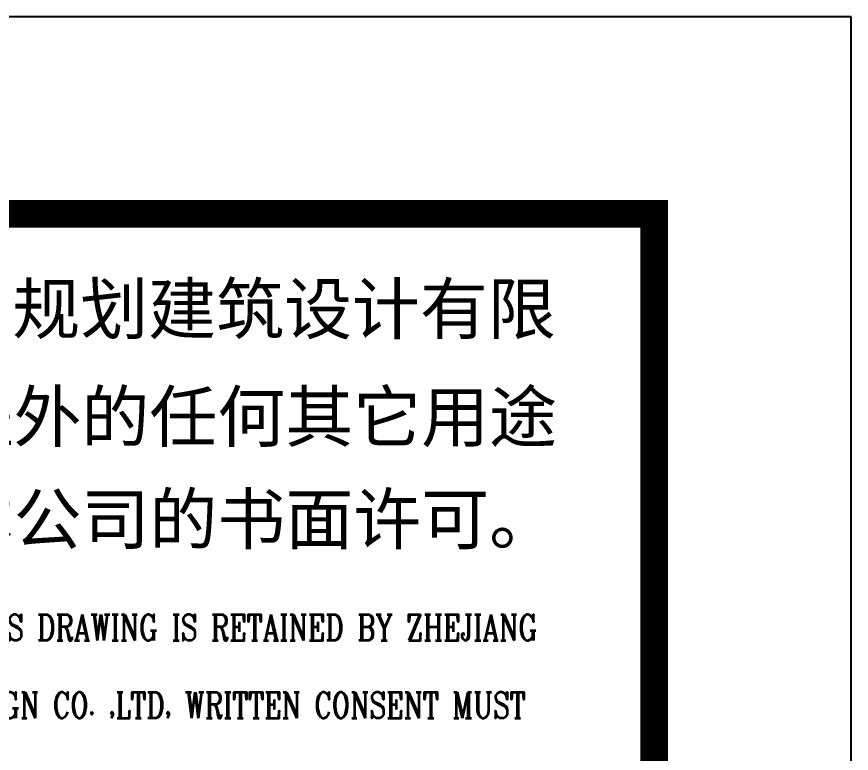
# Model space of a CAD drawing. Extents: x -138012 to 2129925, y -311560 to 0.
# Drawn here: x 1678655 to 1682886, y -138186 to -134451 of the extents above; entities that cross this region are included whole.
import ezdxf

# ---------------------------------------------------------------- set-up
doc = ezdxf.new("R2010")
doc.units = 0
doc.header["$LTSCALE"] = 1000
doc.header["$MEASUREMENT"] = 0
for name, color, linetype in [('PUB_TITLE', 4, 'CONTINUOUS'), ('TEXT', 7, 'CONTINUOUS'), ('图框', 4, 'CONTINUOUS')]:
    doc.layers.add(name, color=color, linetype=linetype)
doc.styles.add('iIcon2', font='')
doc.styles.add('MIMI-TKWZ', font='romanc.shx', dxfattribs={"width": 0.75, "oblique": 15, "bigfont": 'bigfont.shx'})
doc.styles.get('iIcon2').set_extended_font_data('SimSun')

# ---------------------------------------------------------------- blocks, each defined once
blk = doc.blocks.new('564563')
at = {"layer": '图框', "const_width": 140}
blk.add_lwpolyline([(196066.8, -136041.4), (189566.8, -136041.4), (189566.8, -193441.4), (196066.8, -193441.4)], close=True, dxfattribs=at)
at = {"layer": '图框', "style": 'iIcon2'}
for s, p in [('本图版权属浙江耀华规划建筑设计有限', (189713.7, -136649.1)), ('公司所有，除本工程外的任何其它用途', (189720.3, -137195.6)), ('和复制，必须获得本公司的书面许可。', (189720.3, -137715.1))]:
    blk.add_text(s, height=252.5, dxfattribs=at).set_placement(p)
at = {"layer": '图框', "style": 'MIMI-TKWZ', "width": 0.75}
for s, p in [('THE OWNERSHIP OF THE COPYRIGHT IN THIS DRAWING IS RETAINED BY ZHEJIANG ', (189702.2, -138204.2)), ('YAOHUA PLANNING \\M+18195 ARCHITECTURAL DESIGN CO. ,LTD, WRITTEN CONSENT MUST', (189707, -138597.7))]:
    blk.add_text(s, height=131.792, dxfattribs=at).set_placement(p)

msp = doc.modelspace()

# ---------------------------------------------------------------- linework, layer by layer
at = {"layer": 'PUB_TITLE'}
msp.add_lwpolyline([(1556786.322, -193851.305), (1682886.322, -193851.305), (1682886.322, -134451.305), (1556786.322, -134451.305)], close=True, dxfattribs=at)
at = {"layer": 'PUB_TITLE', "const_width": 100}
msp.add_lwpolyline([(1559286.322, -192851.305), (1681886.322, -192851.305), (1681886.322, -135451.305), (1559286.322, -135451.305)], close=True, dxfattribs=at)

# ---------------------------------------------------------------- block references
at = {"layer": 'TEXT'}
msp.add_blockref('564563', (1485819.537, 590.144), dxfattribs=at)

doc.saveas('drawing.dxf')
